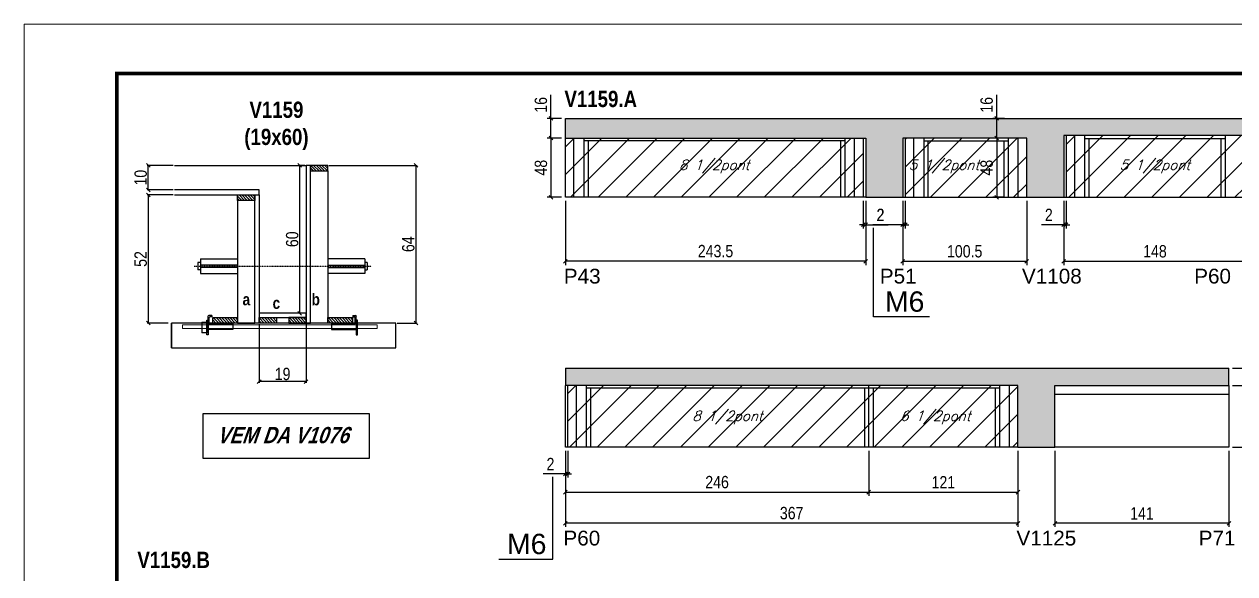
# Model space of a CAD drawing. Extents: x 3309 to 9563, y -2522 to 14608.
# Drawn here: x 6506 to 7488, y 4973 to 5419 of the extents above; entities that cross this region are included whole.
import ezdxf

# ---------------------------------------------------------------- set-up
doc = ezdxf.new("R2010")
doc.units = 0
doc.linetypes.add('DASHED', pattern=[0.75, 0.5, -0.25])
doc.linetypes.add('HIDDEN', pattern=[0.375, 0.25, -0.125])
for name, color, linetype in [('5', 5, 'Continuous'), ('barrote', 251, 'Continuous'), ('COTA', 241, 'Continuous'), ('detalhes', 4, 'Continuous'), ('NOMENCLATURA', 7, 'Continuous'), ('Painéis', 200, 'Continuous'), ('presilha', 1, 'Continuous'), ('SARR_2.2x10', 60, 'Continuous'), ('SARR_2.2x7', 40, 'Continuous'), ('SARR_3.5x7', 81, 'Continuous'), ('TENSOR', 3, 'Continuous'), ('texto', 7, 'Continuous')]:
    doc.layers.add(name, color=color, linetype=linetype)
for name, color, linetype, lineweight in [('CONCRETO', 251, 'Continuous', 25), ('Folhas', 255, 'Continuous', 9), ('Hachura', 251, 'Continuous', 9), ('SARRAFO DE PRESSAO', 251, 'DASHED', 9), ('SCO-___-LAJ', 2, 'Continuous', 0)]:
    doc.layers.add(name, color=color, linetype=linetype, lineweight=lineweight)
doc.styles.add('COTA TECNICA', font='techl___.ttf', dxfattribs={"height": 10})
doc.styles.add('COTA TECNICA 2X', font='techl___.ttf', dxfattribs={"height": 10})
doc.styles.add('Romans', font='romans.shx')
doc.styles.get("Standard").update_dxf_attribs({"font": 'arial.ttf'})
doc.styles.add('TECNICA', font='techb___.ttf', dxfattribs={"height": 10})
doc.dimstyles.new('PAINEL', dxfattribs={"dimtxt": 10, "dimasz": 3, "dimexe": 3, "dimexo": 3, "dimgap": 3, "dimtad": 1, "dimdec": 1, "dimzin": 12, "dimdsep": 46, "dimtxsty": 'COTA TECNICA', "dimblk1": 'OBLIQUE', "dimblk2": 'OBLIQUE', "dimsah": 1, "dimcen": 0.9, "dimclrd": 4, "dimclre": 4, "dimclrt": 240, "dimadec": 1, "dimazin": 3, "dimtfac": 1, "dimtdec": 1, "dimtmove": 0, "dimatfit": 3, "dimfxl": 1, "dimtolj": 1, "dimtzin": 12, "dimarcsym": 0})
doc.dimstyles.new('SECAO', dxfattribs={"dimscale": 0.333333, "dimtxt": 5, "dimasz": 9, "dimexe": 3, "dimexo": 3, "dimgap": 3, "dimtad": 1, "dimdec": 1, "dimlfac": 0.5, "dimzin": 12, "dimdsep": 46, "dimtxsty": 'COTA TECNICA 2X', "dimblk1": 'OBLIQUE', "dimblk2": 'OBLIQUE', "dimsah": 1, "dimcen": 0.9, "dimclrd": 4, "dimclre": 4, "dimclrt": 240, "dimadec": 1, "dimazin": 3, "dimtfac": 1, "dimtdec": 1, "dimtmove": 0, "dimatfit": 3, "dimfxl": 1, "dimtolj": 1, "dimtzin": 12, "dimarcsym": 0})
pattern_1 = [(135, (39932.3956, -118335.456), (-1.122532015, -1.122532015), [])]
pattern_2 = [(50, (-1585, 0), (5.46554, -0.4781726), [0.5715, -6.2865]), (355, (-1585, 0), (-1.0573026, 5.7317054), [0.4572, -5.0292175]), (100.451445, (-1584.5445, -0.04), (4.4082374, 5.2535326), [0.4857003, -5.3427073]), (46.1842, (-1585, 1.524), (8.1323712, -1.26127), [0.85725, -9.42975]), (96.63556, (-1584.322, 1.419), (7.122124, 7.422784), [0.728551, -8.014068]), (351.18415, (-1585, 1.524), (7.122124, 7.422784), [0.685799, -7.543792]), (21, (-1584.238, 1.143), (4.5484317, -3.067956), [0.5715, -6.2865]), (326, (-1584.238, 1.143), (1.854061, 5.525639), [0.4572, -5.0292]), (71.451445, (-1583.859, 0.8873), (6.4024926, 2.457683), [0.4857003, -5.342698]), (37.5, (-1585, 0), (0.0926581, 2.53665117), [0, -4.96824, 0, -5.1054, 0, -5.04825]), (7.5, (-1585, 0), (2.0045899, 3.00541724), [0, -2.91084, 0, -4.85394, 0, -1.92405]), (327.5, (-1586.6993, 0), (4.06771786, -0.17186232), [0, -1.905, 0, -5.9436, 0, -7.8867]), (317.5, (-1587.4613, 0), (4.4438754, 0.7627947), [0, -2.4765, 0, -3.94716, 0, -5.6007])]
pattern_3 = [(45, (-1585, 0), (-11.22532, 11.22532), [])]

# ---------------------------------------------------------------- blocks, each defined once
blk = doc.blocks.new('9999999999')
at = {"layer": 'Folhas'}
blk.add_lwpolyline([(98138.98, 34190.21), (99623.98, 34190.21), (99623.98, 35240.21), (98138.98, 35240.21)], close=True, dxfattribs=at)
at = {"layer": 'Folhas', "color": 30, "const_width": 3}
blk.add_lwpolyline([(98213.98, 34230.21), (99583.98, 34230.21), (99583.98, 35200.21), (98213.98, 35200.21)], close=True, dxfattribs=at)
blk = doc.blocks.new('_Oblique')
at = {"color": 0, "linetype": 'ByBlock', "lineweight": -2}
blk.add_line((-0.5, -0.5), (0.5, 0.5), dxfattribs=at)
blk = doc.blocks.new('*D1349')
at = {"layer": 'COTA', "color": 4, "lineweight": -2, "transparency": 16777216}
for p, q in [((6696.86, 5175.71), (6696.86, 5128.24)), ((6734.86, 5175.71), (6734.86, 5128.24)), ((6734.86, 5129.24), (6696.86, 5129.24))]:
    blk.add_line(p, q, dxfattribs=at)
at = {"layer": 'Defpoints', "color": 0, "transparency": 16777216}
for p in [(6696.86, 5176.71), (6734.86, 5176.71), (6696.86, 5129.24)]:
    blk.add_point(p, dxfattribs=at)
at = {"layer": 'COTA', "color": 4, "lineweight": -2, "transparency": 16777216, "xscale": 3, "yscale": 3, "zscale": 3, "rotation": 180}
blk.add_blockref('_Oblique', (6696.86, 5129.24), dxfattribs=at)
at = {"layer": 'COTA', "color": 4, "lineweight": -2, "transparency": 16777216, "xscale": 3, "yscale": 3, "zscale": 3}
blk.add_blockref('_Oblique', (6734.86, 5129.24), dxfattribs=at)
at = {"layer": 'COTA', "color": 240, "transparency": 16777216, "insert": (6715.86, 5135.33), "char_height": 10, "attachment_point": 5, "style": 'COTA TECNICA 2X'}
blk.add_mtext('\\A1;19', dxfattribs=at)
blk = doc.blocks.new('PRESILHA METÁLICA 1')
at = {"layer": 'presilha'}
for p, q in [((6, 15.5), (7.5, 15.5)), ((6, -2.5), (6, 15.5)), ((7.5, 10.6), (7.5, 19.9)), ((7.5, 15.5), (7.5, -2.5)), ((12, 21), (8.6, 21)), ((9, 11.6), (9, 18.9)), ((12, 19.5), (9.6, 19.5)), ((12, 21), (12, 19.5)), ((0, 13), (6, 13)), ((0, 13), (0, 0)), ((6, 0), (0, 0)), ((6, 13), (6, 0)), ((37.5, 4.1), (7.5, 4.1)), ((37.5, 11), (9.6, 11)), ((37.5, 11), (37.5, 4.1)), ((7.5, -2.5), (6, -2.5))]:
    blk.add_line(p, q, dxfattribs=at)
for centre, radius, start, end in [((8.6, 19.9), 1.14, 90, 180), ((9.6, 18.9), 0.57, 90, 180), ((9.6, 11.6), 0.57, 180, 270)]:
    blk.add_arc(centre, radius, start, end, dxfattribs=at)
blk = doc.blocks.new('PRESILHA METÁLICA 2')
at = {"layer": 'presilha'}
for p, q in [((-5.2, 23.5), (-5.2, 22)), ((-5.2, 23.5), (-1.9, 23.5)), ((-5.2, 22), (-2.8, 22)), ((-2.2, 14.1), (-2.2, 21.4)), ((0.8, 18), (-0.8, 18)), ((-0.8, 18), (-0.8, 0)), ((-0.8, 14.6), (-0.8, 22.4)), ((0.8, 0), (0.8, 18)), ((-30.8, 13.5), (-30.8, 6.6)), ((-30.8, 13.5), (-2.8, 13.5)), ((-30.8, 6.6), (-0.8, 6.6)), ((-0.8, 0), (0.8, 0))]:
    blk.add_line(p, q, dxfattribs=at)
for centre, radius, start, end in [((-2.8, 21.4), 0.57, 0, 90), ((-1.9, 22.4), 1.14, 0, 90), ((-2.8, 14.1), 0.57, 270, 0)]:
    blk.add_arc(centre, radius, start, end, dxfattribs=at)
blk = doc.blocks.new('*D1350')
at = {"layer": 'COTA', "color": 4, "lineweight": -2, "transparency": 16777216}
for p, q in [((6753.46, 5304.71), (6824.9, 5304.71)), ((6823.9, 5304.71), (6823.9, 5176.71)), ((6808.67, 5176.71), (6824.9, 5176.71))]:
    blk.add_line(p, q, dxfattribs=at)
at = {"layer": 'Defpoints', "color": 0, "transparency": 16777216}
for p in [(6752.46, 5304.71), (6807.67, 5176.71), (6823.9, 5176.71)]:
    blk.add_point(p, dxfattribs=at)
at = {"layer": 'COTA', "color": 4, "lineweight": -2, "transparency": 16777216, "xscale": 3, "yscale": 3, "zscale": 3}
for p, rotation in [((6823.9, 5304.71), 90), ((6823.9, 5176.71), 270)]:
    blk.add_blockref('_Oblique', p, dxfattribs=dict(at, rotation=rotation))
at = {"layer": 'COTA', "color": 240, "transparency": 16777216, "insert": (6817.8, 5240.71), "char_height": 10, "attachment_point": 5, "rotation": 90, "style": 'COTA TECNICA 2X'}
blk.add_mtext('\\A1;64', dxfattribs=at)
blk = doc.blocks.new('*D1351')
at = {"layer": 'COTA', "color": 4, "lineweight": -2, "transparency": 16777216}
for p, q in [((6627.16, 5280.71), (6605.94, 5280.71)), ((6606.94, 5280.71), (6606.94, 5176.71)), ((6623.04, 5176.71), (6605.94, 5176.71))]:
    blk.add_line(p, q, dxfattribs=at)
at = {"layer": 'Defpoints', "color": 0, "transparency": 16777216}
for p in [(6628.16, 5280.71, 0), (6606.94, 5176.71), (6624.04, 5176.71)]:
    blk.add_point(p, dxfattribs=at)
at = {"layer": 'COTA', "color": 4, "lineweight": -2, "transparency": 16777216, "xscale": 3, "yscale": 3, "zscale": 3}
for p, rotation in [((6606.94, 5280.71), 90), ((6606.94, 5176.71), 270)]:
    blk.add_blockref('_Oblique', p, dxfattribs=dict(at, rotation=rotation))
at = {"layer": 'COTA', "color": 240, "transparency": 16777216, "insert": (6600.83, 5228.71), "char_height": 10, "attachment_point": 5, "rotation": 90, "style": 'COTA TECNICA 2X'}
blk.add_mtext('\\A1;52', dxfattribs=at)
blk = doc.blocks.new('*D1352')
at = {"layer": 'COTA', "color": 4, "lineweight": -2, "transparency": 16777216}
for p, q in [((6733.86, 5304.71), (6728.78, 5304.71)), ((6729.78, 5184.71), (6729.78, 5304.71)), ((6733.86, 5184.71), (6728.78, 5184.71))]:
    blk.add_line(p, q, dxfattribs=at)
at = {"layer": 'Defpoints', "color": 0, "transparency": 16777216}
for p in [(6729.78, 5304.71), (6734.86, 5304.71), (6734.86, 5184.71)]:
    blk.add_point(p, dxfattribs=at)
at = {"layer": 'COTA', "color": 4, "lineweight": -2, "transparency": 16777216, "xscale": 3, "yscale": 3, "zscale": 3}
for p, rotation in [((6729.78, 5304.71), 90), ((6729.78, 5184.71), 270)]:
    blk.add_blockref('_Oblique', p, dxfattribs=dict(at, rotation=rotation))
at = {"layer": 'COTA', "color": 240, "transparency": 16777216, "insert": (6723.68, 5244.71), "char_height": 10, "attachment_point": 5, "rotation": 90, "style": 'COTA TECNICA 2X'}
blk.add_mtext('\\A1;60', dxfattribs=at)
blk = doc.blocks.new('*D1353')
at = {"layer": 'COTA', "color": 4, "lineweight": -2, "transparency": 16777216}
for p, q in [((6627.16, 5304.71), (6605.94, 5304.71)), ((6606.94, 5284.71), (6606.94, 5304.71)), ((6627.16, 5284.71), (6605.94, 5284.71))]:
    blk.add_line(p, q, dxfattribs=at)
at = {"layer": 'Defpoints', "color": 0, "transparency": 16777216}
for p in [(6606.94, 5304.71), (6628.16, 5304.71), (6628.16, 5284.71)]:
    blk.add_point(p, dxfattribs=at)
at = {"layer": 'COTA', "color": 4, "lineweight": -2, "transparency": 16777216, "xscale": 3, "yscale": 3, "zscale": 3}
for p, rotation in [((6606.94, 5304.71), 90), ((6606.94, 5284.71), 270)]:
    blk.add_blockref('_Oblique', p, dxfattribs=dict(at, rotation=rotation))
at = {"layer": 'COTA', "color": 240, "transparency": 16777216, "insert": (6600.84, 5294.71), "char_height": 10, "attachment_point": 5, "rotation": 90, "style": 'COTA TECNICA 2X'}
blk.add_mtext('\\A1;10', dxfattribs=at)
blk = doc.blocks.new('*D1366')
at = {"layer": 'COTA', "color": 4, "lineweight": -2, "transparency": 16777216}
for p, q in [((6945.1, 5275.8), (6945.1, 5223.82)), ((7188.6, 5275.8), (7188.6, 5223.82)), ((7188.6, 5226.82), (6945.1, 5226.82))]:
    blk.add_line(p, q, dxfattribs=at)
at = {"layer": 'Defpoints', "color": 0, "transparency": 16777216}
for p in [(6945.1, 5278.8), (7188.6, 5278.8), (6945.1, 5226.82)]:
    blk.add_point(p, dxfattribs=at)
at = {"layer": 'COTA', "color": 4, "lineweight": -2, "transparency": 16777216, "xscale": 3, "yscale": 3, "zscale": 3, "rotation": 180}
blk.add_blockref('_Oblique', (6945.1, 5226.82), dxfattribs=at)
at = {"layer": 'COTA', "color": 4, "lineweight": -2, "transparency": 16777216, "xscale": 3, "yscale": 3, "zscale": 3}
blk.add_blockref('_Oblique', (7188.6, 5226.82), dxfattribs=at)
at = {"layer": 'COTA', "color": 240, "transparency": 16777216, "insert": (7066.85, 5235.04), "char_height": 10, "attachment_point": 5, "style": 'COTA TECNICA'}
blk.add_mtext('\\A1;243.5', dxfattribs=at)
blk = doc.blocks.new('*D1367')
at = {"layer": 'COTA', "color": 4, "lineweight": -2, "transparency": 16777216}
for p, q in [((7186.6, 5275.8), (7186.6, 5253.49)), ((7188.6, 5275.8), (7188.6, 5253.49)), ((7186.6, 5256.49), (7183.6, 5256.49)), ((7186.6, 5256.49), (7188.6, 5256.49)), ((7188.6, 5256.49), (7206.71, 5256.49))]:
    blk.add_line(p, q, dxfattribs=at)
at = {"layer": 'Defpoints', "color": 0, "transparency": 16777216}
for p in [(7186.6, 5278.8), (7188.6, 5278.8), (7188.6, 5256.49)]:
    blk.add_point(p, dxfattribs=at)
at = {"layer": 'COTA', "color": 4, "lineweight": -2, "transparency": 16777216, "xscale": 3, "yscale": 3, "zscale": 3}
blk.add_blockref('_Oblique', (7186.6, 5256.49), dxfattribs=at)
at = {"layer": 'COTA', "color": 4, "lineweight": -2, "transparency": 16777216, "xscale": 3, "yscale": 3, "zscale": 3, "rotation": 180}
blk.add_blockref('_Oblique', (7188.6, 5256.49), dxfattribs=at)
at = {"layer": 'COTA', "color": 240, "transparency": 16777216, "insert": (7200.65, 5264.49), "char_height": 10, "attachment_point": 5, "style": 'COTA TECNICA'}
blk.add_mtext('\\A1;2', dxfattribs=at)
blk = doc.blocks.new('*D1368')
at = {"layer": 'COTA', "color": 4, "lineweight": -2, "transparency": 16777216}
for p, q in [((7218.6, 5275.8), (7218.6, 5223.82)), ((7319.1, 5275.8), (7319.1, 5223.82)), ((7218.6, 5226.82), (7319.1, 5226.82))]:
    blk.add_line(p, q, dxfattribs=at)
at = {"layer": 'Defpoints', "color": 0, "transparency": 16777216}
for p in [(7218.6, 5278.8), (7319.1, 5278.8), (7319.1, 5226.82)]:
    blk.add_point(p, dxfattribs=at)
at = {"layer": 'COTA', "color": 4, "lineweight": -2, "transparency": 16777216, "xscale": 3, "yscale": 3, "zscale": 3, "rotation": 180}
blk.add_blockref('_Oblique', (7218.6, 5226.82), dxfattribs=at)
at = {"layer": 'COTA', "color": 4, "lineweight": -2, "transparency": 16777216, "xscale": 3, "yscale": 3, "zscale": 3}
blk.add_blockref('_Oblique', (7319.1, 5226.82), dxfattribs=at)
at = {"layer": 'COTA', "color": 240, "transparency": 16777216, "insert": (7268.85, 5234.93), "char_height": 10, "attachment_point": 5, "style": 'COTA TECNICA'}
blk.add_mtext('\\A1;100.5', dxfattribs=at)
blk = doc.blocks.new('*D1369')
at = {"layer": 'COTA', "color": 4, "lineweight": -2, "transparency": 16777216}
for p, q in [((7218.6, 5275.8), (7218.6, 5253.49)), ((7220.6, 5275.8), (7220.6, 5253.49)), ((7218.6, 5256.49), (7194.43, 5256.49)), ((7220.6, 5256.49), (7218.6, 5256.49)), ((7220.6, 5256.49), (7223.6, 5256.49))]:
    blk.add_line(p, q, dxfattribs=at)
at = {"layer": 'Defpoints', "color": 0, "transparency": 16777216}
for p in [(7218.6, 5278.8), (7220.6, 5278.8), (7218.6, 5256.49)]:
    blk.add_point(p, dxfattribs=at)
at = {"layer": 'COTA', "color": 4, "lineweight": -2, "transparency": 16777216, "xscale": 3, "yscale": 3, "zscale": 3}
blk.add_blockref('_Oblique', (7218.6, 5256.49), dxfattribs=at)
at = {"layer": 'COTA', "color": 4, "lineweight": -2, "transparency": 16777216, "xscale": 3, "yscale": 3, "zscale": 3, "rotation": 180}
blk.add_blockref('_Oblique', (7220.6, 5256.49), dxfattribs=at)
at = {"layer": 'COTA', "color": 240, "transparency": 16777216, "insert": (7200.49, 5264.49), "char_height": 10, "attachment_point": 5, "style": 'COTA TECNICA'}
blk.add_mtext('\\A1;2', dxfattribs=at)
blk = doc.blocks.new('*D1370')
at = {"layer": 'COTA', "color": 4, "lineweight": -2, "transparency": 16777216}
for p, q in [((7349.1, 5275.8), (7349.1, 5223.82)), ((7497.1, 5275.8), (7497.1, 5223.82)), ((7349.1, 5226.82), (7497.1, 5226.82))]:
    blk.add_line(p, q, dxfattribs=at)
at = {"layer": 'Defpoints', "color": 0, "transparency": 16777216}
for p in [(7349.1, 5278.8), (7497.1, 5278.8), (7497.1, 5226.82)]:
    blk.add_point(p, dxfattribs=at)
at = {"layer": 'COTA', "color": 4, "lineweight": -2, "transparency": 16777216, "xscale": 3, "yscale": 3, "zscale": 3, "rotation": 180}
blk.add_blockref('_Oblique', (7349.1, 5226.82), dxfattribs=at)
at = {"layer": 'COTA', "color": 4, "lineweight": -2, "transparency": 16777216, "xscale": 3, "yscale": 3, "zscale": 3}
blk.add_blockref('_Oblique', (7497.1, 5226.82), dxfattribs=at)
at = {"layer": 'COTA', "color": 240, "transparency": 16777216, "insert": (7423.1, 5234.91), "char_height": 10, "attachment_point": 5, "style": 'COTA TECNICA'}
blk.add_mtext('\\A1;148', dxfattribs=at)
blk = doc.blocks.new('*D1355')
at = {"layer": 'COTA', "color": 4, "lineweight": -2, "transparency": 16777216}
for p, q in [((7301.1, 5326.8), (7291.78, 5326.8)), ((7294.78, 5326.8), (7294.78, 5278.8)), ((7301.1, 5278.8), (7291.78, 5278.8))]:
    blk.add_line(p, q, dxfattribs=at)
at = {"layer": 'Defpoints', "color": 0, "transparency": 16777216}
for p in [(7304.1, 5326.8), (7294.78, 5278.8), (7304.1, 5278.8)]:
    blk.add_point(p, dxfattribs=at)
at = {"layer": 'COTA', "color": 4, "lineweight": -2, "transparency": 16777216, "xscale": 3, "yscale": 3, "zscale": 3}
for p, rotation in [((7294.78, 5326.8), 90), ((7294.78, 5278.8), 270)]:
    blk.add_blockref('_Oblique', p, dxfattribs=dict(at, rotation=rotation))
at = {"layer": 'COTA', "color": 240, "transparency": 16777216, "insert": (7286.68, 5302.8), "char_height": 10, "attachment_point": 5, "rotation": 90, "style": 'COTA TECNICA'}
blk.add_mtext('\\A1;48', dxfattribs=at)
blk = doc.blocks.new('*D1356')
at = {"layer": 'COTA', "color": 4, "lineweight": -2, "transparency": 16777216}
for p, q in [((7294.78, 5342.8), (7294.78, 5361.82)), ((7301.1, 5342.8), (7291.78, 5342.8)), ((7294.78, 5326.8), (7294.78, 5342.8)), ((7301.1, 5326.8), (7291.78, 5326.8))]:
    blk.add_line(p, q, dxfattribs=at)
at = {"layer": 'Defpoints', "color": 0, "transparency": 16777216}
for p in [(7294.78, 5342.8), (7304.1, 5342.8), (7304.1, 5326.8)]:
    blk.add_point(p, dxfattribs=at)
at = {"layer": 'COTA', "color": 4, "lineweight": -2, "transparency": 16777216, "xscale": 3, "yscale": 3, "zscale": 3}
for p, rotation in [((7294.78, 5342.8), 90), ((7294.78, 5326.8), 270)]:
    blk.add_blockref('_Oblique', p, dxfattribs=dict(at, rotation=rotation))
at = {"layer": 'COTA', "color": 240, "transparency": 16777216, "insert": (7286.68, 5353.81), "char_height": 10, "attachment_point": 5, "rotation": 90, "style": 'COTA TECNICA'}
blk.add_mtext('\\A1;16', dxfattribs=at)
blk = doc.blocks.new('*D1376')
at = {"layer": 'COTA', "color": 4, "lineweight": -2, "transparency": 16777216}
for p, q in [((6933.4, 5342.8), (6933.4, 5361.82)), ((6942.1, 5342.8), (6930.4, 5342.8)), ((6933.4, 5326.8), (6933.4, 5342.8)), ((6942.1, 5326.8), (6930.4, 5326.8))]:
    blk.add_line(p, q, dxfattribs=at)
at = {"layer": 'Defpoints', "color": 0, "transparency": 16777216}
for p in [(6933.4, 5342.8), (6945.1, 5342.8), (6945.1, 5326.8)]:
    blk.add_point(p, dxfattribs=at)
at = {"layer": 'COTA', "color": 4, "lineweight": -2, "transparency": 16777216, "xscale": 3, "yscale": 3, "zscale": 3}
for p, rotation in [((6933.4, 5342.8), 90), ((6933.4, 5326.8), 270)]:
    blk.add_blockref('_Oblique', p, dxfattribs=dict(at, rotation=rotation))
at = {"layer": 'COTA', "color": 240, "transparency": 16777216, "insert": (6925.29, 5353.81), "char_height": 10, "attachment_point": 5, "rotation": 90, "style": 'COTA TECNICA'}
blk.add_mtext('\\A1;16', dxfattribs=at)
blk = doc.blocks.new('*D1377')
at = {"layer": 'COTA', "color": 4, "linetype": 'ByBlock', "lineweight": -2, "transparency": 16777216}
for p, q in [((6945.1, 5073.11), (6945.1, 5011.23)), ((7312.06, 5073.11), (7312.06, 5011.23)), ((7312.06, 5014.23), (6945.1, 5014.23))]:
    blk.add_line(p, q, dxfattribs=at)
at = {"layer": 'Defpoints', "color": 0, "linetype": 'ByBlock', "transparency": 16777216}
for p in [(6945.1, 5076.11), (7312.06, 5076.11), (6945.1, 5014.23)]:
    blk.add_point(p, dxfattribs=at)
at = {"layer": 'COTA', "color": 4, "linetype": 'ByBlock', "lineweight": -2, "transparency": 16777216, "xscale": 3, "yscale": 3, "zscale": 3, "rotation": 180}
blk.add_blockref('_Oblique', (6945.1, 5014.23), dxfattribs=at)
at = {"layer": 'COTA', "color": 4, "linetype": 'ByBlock', "lineweight": -2, "transparency": 16777216, "xscale": 3, "yscale": 3, "zscale": 3}
blk.add_blockref('_Oblique', (7312.06, 5014.23), dxfattribs=at)
at = {"layer": 'COTA', "color": 240, "linetype": 'ByBlock', "transparency": 16777216, "insert": (7128.58, 5022.45), "char_height": 10, "attachment_point": 5, "style": 'COTA TECNICA'}
blk.add_mtext('\\A1;367', dxfattribs=at)
blk = doc.blocks.new('*D1378')
at = {"layer": 'COTA', "color": 4, "lineweight": -2, "transparency": 16777216}
for p, q in [((6945.1, 5073.11), (6945.1, 5036.48)), ((7191.1, 5073.11), (7191.1, 5036.48)), ((6945.1, 5039.48), (7191.1, 5039.48))]:
    blk.add_line(p, q, dxfattribs=at)
at = {"layer": 'Defpoints', "color": 0, "transparency": 16777216}
for p in [(6945.1, 5076.11), (7191.1, 5076.11), (7191.1, 5039.48)]:
    blk.add_point(p, dxfattribs=at)
at = {"layer": 'COTA', "color": 4, "lineweight": -2, "transparency": 16777216, "xscale": 3, "yscale": 3, "zscale": 3, "rotation": 180}
blk.add_blockref('_Oblique', (6945.1, 5039.48), dxfattribs=at)
at = {"layer": 'COTA', "color": 4, "lineweight": -2, "transparency": 16777216, "xscale": 3, "yscale": 3, "zscale": 3}
blk.add_blockref('_Oblique', (7191.1, 5039.48), dxfattribs=at)
at = {"layer": 'COTA', "color": 240, "transparency": 16777216, "insert": (7068.1, 5047.58), "char_height": 10, "attachment_point": 5, "style": 'COTA TECNICA'}
blk.add_mtext('\\A1;246', dxfattribs=at)
blk = doc.blocks.new('*D1379')
at = {"layer": 'COTA', "color": 4, "lineweight": -2, "transparency": 16777216}
for p, q in [((7191.1, 5073.11), (7191.1, 5036.48)), ((7312.06, 5073.11), (7312.06, 5036.48)), ((7191.1, 5039.48), (7312.06, 5039.48))]:
    blk.add_line(p, q, dxfattribs=at)
at = {"layer": 'Defpoints', "color": 0, "transparency": 16777216}
for p in [(7191.1, 5076.11), (7312.06, 5076.11), (7312.06, 5039.48)]:
    blk.add_point(p, dxfattribs=at)
at = {"layer": 'COTA', "color": 4, "lineweight": -2, "transparency": 16777216, "xscale": 3, "yscale": 3, "zscale": 3, "rotation": 180}
blk.add_blockref('_Oblique', (7191.1, 5039.48), dxfattribs=at)
at = {"layer": 'COTA', "color": 4, "lineweight": -2, "transparency": 16777216, "xscale": 3, "yscale": 3, "zscale": 3}
blk.add_blockref('_Oblique', (7312.06, 5039.48), dxfattribs=at)
at = {"layer": 'COTA', "color": 240, "transparency": 16777216, "insert": (7251.58, 5047.54), "char_height": 10, "attachment_point": 5, "style": 'COTA TECNICA'}
blk.add_mtext('\\A1;121', dxfattribs=at)
blk = doc.blocks.new('*D1380')
at = {"layer": 'COTA', "color": 4, "lineweight": -2, "transparency": 16777216}
for p, q in [((6945.1, 5073.11), (6945.1, 5051.31)), ((6947.1, 5073.11), (6947.1, 5051.31)), ((6945.1, 5054.31), (6926.99, 5054.31)), ((6947.1, 5054.31), (6945.1, 5054.31)), ((6947.1, 5054.31), (6950.1, 5054.31))]:
    blk.add_line(p, q, dxfattribs=at)
at = {"layer": 'Defpoints', "color": 0, "transparency": 16777216}
for p in [(6945.1, 5076.11), (6947.1, 5076.11), (6945.1, 5054.31)]:
    blk.add_point(p, dxfattribs=at)
at = {"layer": 'COTA', "color": 4, "lineweight": -2, "transparency": 16777216, "xscale": 3, "yscale": 3, "zscale": 3}
blk.add_blockref('_Oblique', (6945.1, 5054.31), dxfattribs=at)
at = {"layer": 'COTA', "color": 4, "lineweight": -2, "transparency": 16777216, "xscale": 3, "yscale": 3, "zscale": 3, "rotation": 180}
blk.add_blockref('_Oblique', (6947.1, 5054.31), dxfattribs=at)
at = {"layer": 'COTA', "color": 240, "transparency": 16777216, "insert": (6933.04, 5062.31), "char_height": 10, "attachment_point": 5, "style": 'COTA TECNICA'}
blk.add_mtext('\\A1;2', dxfattribs=at)
blk = doc.blocks.new('*D1396')
at = {"layer": 'COTA', "color": 4, "lineweight": -2, "transparency": 16777216}
for p, q in [((7349.1, 5275.8), (7349.1, 5253.49)), ((7351.1, 5275.8), (7351.1, 5253.49)), ((7349.1, 5256.49), (7330.99, 5256.49)), ((7351.1, 5256.49), (7349.1, 5256.49)), ((7351.1, 5256.49), (7354.1, 5256.49))]:
    blk.add_line(p, q, dxfattribs=at)
at = {"layer": 'Defpoints', "color": 0, "transparency": 16777216}
for p in [(7349.1, 5278.8), (7351.1, 5278.8), (7349.1, 5256.49)]:
    blk.add_point(p, dxfattribs=at)
at = {"layer": 'COTA', "color": 4, "lineweight": -2, "transparency": 16777216, "xscale": 3, "yscale": 3, "zscale": 3}
blk.add_blockref('_Oblique', (7349.1, 5256.49), dxfattribs=at)
at = {"layer": 'COTA', "color": 4, "lineweight": -2, "transparency": 16777216, "xscale": 3, "yscale": 3, "zscale": 3, "rotation": 180}
blk.add_blockref('_Oblique', (7351.1, 5256.49), dxfattribs=at)
at = {"layer": 'COTA', "color": 240, "transparency": 16777216, "insert": (7337.04, 5264.49), "char_height": 10, "attachment_point": 5, "style": 'COTA TECNICA'}
blk.add_mtext('\\A1;2', dxfattribs=at)
blk = doc.blocks.new('*D3315')
at = {"layer": 'COTA', "color": 4, "lineweight": -2, "transparency": 16777216}
for p, q in [((6942.1, 5326.8), (6930.4, 5326.8)), ((6933.4, 5326.8), (6933.4, 5278.8)), ((6942.1, 5278.8), (6930.4, 5278.8))]:
    blk.add_line(p, q, dxfattribs=at)
at = {"layer": 'Defpoints', "color": 0, "transparency": 16777216}
for p in [(6945.1, 5326.8), (6933.4, 5278.8), (6945.1, 5278.8)]:
    blk.add_point(p, dxfattribs=at)
at = {"layer": 'COTA', "color": 4, "lineweight": -2, "transparency": 16777216, "xscale": 3, "yscale": 3, "zscale": 3}
for p, rotation in [((6933.4, 5326.8), 90), ((6933.4, 5278.8), 270)]:
    blk.add_blockref('_Oblique', p, dxfattribs=dict(at, rotation=rotation))
at = {"layer": 'COTA', "color": 240, "transparency": 16777216, "insert": (6925.3, 5302.8), "char_height": 10, "attachment_point": 5, "rotation": 90, "style": 'COTA TECNICA'}
blk.add_mtext('\\A1;48', dxfattribs=at)
blk = doc.blocks.new('*D3316')
at = {"layer": 'COTA', "color": 4, "lineweight": -2, "transparency": 16777216}
for p, q in [((7342.06, 5073.11), (7342.06, 5011.23)), ((7483.06, 5073.11), (7483.06, 5011.23)), ((7483.06, 5014.23), (7342.06, 5014.23))]:
    blk.add_line(p, q, dxfattribs=at)
at = {"layer": 'Defpoints', "color": 0, "transparency": 16777216}
for p in [(7342.06, 5076.11), (7483.06, 5076.11), (7342.06, 5014.23)]:
    blk.add_point(p, dxfattribs=at)
at = {"layer": 'COTA', "color": 4, "lineweight": -2, "transparency": 16777216, "xscale": 3, "yscale": 3, "zscale": 3, "rotation": 180}
blk.add_blockref('_Oblique', (7342.06, 5014.23), dxfattribs=at)
at = {"layer": 'COTA', "color": 4, "lineweight": -2, "transparency": 16777216, "xscale": 3, "yscale": 3, "zscale": 3}
blk.add_blockref('_Oblique', (7483.06, 5014.23), dxfattribs=at)
at = {"layer": 'COTA', "color": 240, "transparency": 16777216, "insert": (7412.56, 5022.3), "char_height": 10, "attachment_point": 5, "style": 'COTA TECNICA'}
blk.add_mtext('\\A1;141', dxfattribs=at)
blk = doc.blocks.new('*D3317')
at = {"layer": 'COTA', "color": 4, "lineweight": -2, "transparency": 16777216}
for p, q in [((7486.06, 5126.11), (7525.92, 5126.11)), ((7522.92, 5126.11), (7522.92, 5076.11)), ((7486.06, 5076.11), (7525.92, 5076.11))]:
    blk.add_line(p, q, dxfattribs=at)
at = {"layer": 'Defpoints', "color": 0, "transparency": 16777216}
for p in [(7483.06, 5126.11), (7483.06, 5076.11), (7522.92, 5076.11)]:
    blk.add_point(p, dxfattribs=at)
at = {"layer": 'COTA', "color": 4, "lineweight": -2, "transparency": 16777216, "xscale": 3, "yscale": 3, "zscale": 3}
for p, rotation in [((7522.92, 5126.11), 90), ((7522.92, 5076.11), 270)]:
    blk.add_blockref('_Oblique', p, dxfattribs=dict(at, rotation=rotation))
at = {"layer": 'COTA', "color": 240, "transparency": 16777216, "insert": (7514.81, 5101.11), "char_height": 10, "attachment_point": 5, "rotation": 90, "style": 'COTA TECNICA'}
blk.add_mtext('\\A1;50', dxfattribs=at)
blk = doc.blocks.new('*D3318')
at = {"layer": 'COTA', "color": 4, "lineweight": -2, "transparency": 16777216}
for p, q in [((7522.92, 5140.11), (7522.92, 5159.22)), ((7486.06, 5140.11), (7525.92, 5140.11)), ((7522.92, 5126.11), (7522.92, 5140.11)), ((7486.06, 5126.11), (7525.92, 5126.11))]:
    blk.add_line(p, q, dxfattribs=at)
at = {"layer": 'Defpoints', "color": 0, "transparency": 16777216}
for p in [(7483.06, 5140.11), (7522.92, 5140.11), (7483.06, 5126.11)]:
    blk.add_point(p, dxfattribs=at)
at = {"layer": 'COTA', "color": 4, "lineweight": -2, "transparency": 16777216, "xscale": 3, "yscale": 3, "zscale": 3}
for p, rotation in [((7522.92, 5140.11), 90), ((7522.92, 5126.11), 270)]:
    blk.add_blockref('_Oblique', p, dxfattribs=dict(at, rotation=rotation))
at = {"layer": 'COTA', "color": 240, "transparency": 16777216, "insert": (7514.85, 5151.17), "char_height": 10, "attachment_point": 5, "rotation": 90, "style": 'COTA TECNICA'}
blk.add_mtext('\\A1;14', dxfattribs=at)
blk = doc.blocks.new('*D3319')
at = {"layer": 'COTA', "color": 4, "lineweight": -2, "transparency": 16777216}
for p, q in [((7486.06, 5140.11), (7555.99, 5140.11)), ((7552.99, 5076.11), (7552.99, 5140.11)), ((7486.06, 5076.11), (7555.99, 5076.11))]:
    blk.add_line(p, q, dxfattribs=at)
at = {"layer": 'Defpoints', "color": 0, "transparency": 16777216}
for p in [(7483.06, 5140.11), (7552.99, 5140.11), (7483.06, 5076.11)]:
    blk.add_point(p, dxfattribs=at)
at = {"layer": 'COTA', "color": 4, "lineweight": -2, "transparency": 16777216, "xscale": 3, "yscale": 3, "zscale": 3}
for p, rotation in [((7552.99, 5140.11), 90), ((7552.99, 5076.11), 270)]:
    blk.add_blockref('_Oblique', p, dxfattribs=dict(at, rotation=rotation))
at = {"layer": 'COTA', "color": 240, "transparency": 16777216, "insert": (7544.88, 5108.11), "char_height": 10, "attachment_point": 5, "rotation": 90, "style": 'COTA TECNICA'}
blk.add_mtext('\\A1;64', dxfattribs=at)

msp = doc.modelspace()

# ---------------------------------------------------------------- hatches: boundary and pattern name
at = {"layer": 'COTA'}
h = msp.add_hatch(dxfattribs=at)
h.set_pattern_fill('AR-CONC', color=256, scale=0.03)
h.set_pattern_definition(pattern_2)
h.paths.add_polyline_path([(7319.1, 5278.8), (7349.1, 5278.8), (7349.1, 5328.8), (7497.1, 5328.8), (7497.1, 5342.8), (6945.1, 5342.8), (6945.1, 5326.8), (7188.6, 5326.8), (7188.6, 5278.8), (7218.6, 5278.8), (7218.6, 5326.8), (7319.1, 5326.8)])
h = msp.add_hatch(dxfattribs=at)
h.set_pattern_fill('AR-CONC', color=256, scale=0.03)
h.set_pattern_definition(pattern_2)
h.paths.add_polyline_path([(7342.06, 5126.11), (7483.06, 5126.11), (7483.06, 5140.11), (6945.1, 5140.11), (6945.1, 5126.11), (7312.06, 5126.11), (7312.06, 5076.11), (7342.06, 5076.11)])
at = {"layer": 'Hachura', "linetype": 'ByBlock'}
h = msp.add_hatch(dxfattribs=at)
h.set_pattern_fill('ANSI31', color=256, scale=5)
h.set_pattern_definition(pattern_3)
h.paths.add_polyline_path([(6945.1, 5326.8), (6945.1, 5278.8), (7186.6, 5278.8), (7186.6, 5326.8)])
h.paths.add_polyline_path([(7319.1, 5278.8), (7319.1, 5326.8), (7220.6, 5326.8), (7220.6, 5278.8)])
h.paths.add_polyline_path([(7495.1, 5278.8), (7495.1, 5328.8), (7351.1, 5328.8), (7351.1, 5278.8)])
h = msp.add_hatch(dxfattribs=at)
h.set_pattern_fill('ANSI31', color=256, scale=5)
h.set_pattern_definition(pattern_3)
h.paths.add_polyline_path([(7312.06, 5126.11), (7191.1, 5126.11), (7191.1, 5076.11), (7312.06, 5076.11)])
h.paths.add_polyline_path([(7191.1, 5126.11), (6947.1, 5126.11), (6947.1, 5076.11), (7191.1, 5076.11)])
at = {"layer": 'SARR_2.2x10'}
h = msp.add_hatch(dxfattribs=at)
h.set_pattern_fill('ANSI31', color=256, scale=0.5, angle=90)
h.set_pattern_definition([(135, (39852.7956, -118335.456), (-1.122532015, -1.122532015), [])])
h.paths.add_polyline_path([(6659.26, 5181.11), (6659.26, 5176.71), (6679.26, 5176.71), (6679.26, 5181.11)])
h = msp.add_hatch(dxfattribs=at)
h.set_pattern_fill('ANSI31', color=256, scale=0.5, angle=90)
h.set_pattern_definition([(135, (39945.9956, -118335.456), (-1.122532015, -1.122532015), [])])
h.paths.add_polyline_path([(6752.46, 5181.11), (6752.46, 5176.71), (6772.46, 5176.71), (6772.46, 5181.11)])
at = {"layer": 'SARR_2.2x7'}
h = msp.add_hatch(dxfattribs=at)
h.set_pattern_fill('ANSI31', color=256, scale=0.5, angle=90)
h.set_pattern_definition([(135, (39866.7956, -118211.856), (-1.122532015, -1.122532015), [])])
h.paths.add_polyline_path([(6738.46, 5304.71), (6738.46, 5300.31), (6752.46, 5300.31), (6752.46, 5304.71)])
h = msp.add_hatch(dxfattribs=at)
h.set_pattern_fill('ANSI31', color=256, scale=0.5, angle=90)
h.set_pattern_definition([(135, (39846.7956, -118235.856), (-1.122532015, -1.122532015), [])])
h.paths.add_polyline_path([(6693.26, 5280.71), (6693.26, 5276.31), (6679.26, 5276.31), (6679.26, 5280.71)])
h = msp.add_hatch(dxfattribs=at)
h.set_pattern_fill('ANSI31', color=256, scale=0.5, angle=90)
h.set_pattern_definition(pattern_1)
h.paths.add_polyline_path([(6710.86, 5176.71), (6710.86, 5181.11), (6696.86, 5181.11), (6696.86, 5176.71)])
h = msp.add_hatch(dxfattribs=at)
h.set_pattern_fill('ANSI31', color=256, scale=0.5, angle=90)
h.set_pattern_definition(pattern_1)
h.paths.add_polyline_path([(6720.86, 5181.11), (6720.86, 5176.71), (6734.86, 5176.71), (6734.86, 5181.11)])

# ---------------------------------------------------------------- linework, layer by layer
at = {"ltscale": 3}
for p, q in [((6647.26, 5225.81), (6647.26, 5219.81)), ((6649.26, 5225.81), (6647.26, 5225.81)), ((6649.26, 5228.81), (6649.26, 5216.81)), ((6649.26, 5228.81), (6679.26, 5228.81)), ((6679.26, 5223.81), (6649.26, 5223.81)), ((6679.26, 5221.81), (6649.26, 5221.81)), ((6782.46, 5228.81), (6752.46, 5228.81)), ((6752.46, 5223.81), (6782.46, 5223.81)), ((6752.46, 5221.81), (6782.46, 5221.81)), ((6782.46, 5228.81), (6782.46, 5216.81)), ((6784.46, 5225.81), (6782.46, 5225.81)), ((6784.46, 5225.81), (6784.46, 5219.81)), ((6649.26, 5219.81), (6647.26, 5219.81)), ((6649.26, 5216.81), (6679.26, 5216.81)), ((6782.46, 5216.81), (6752.46, 5216.81)), ((6782.46, 5219.81), (6784.46, 5219.81))]:
    msp.add_line(p, q, dxfattribs=at)
at = {"layer": 'barrote'}
msp.add_lwpolyline([(6625.8, 5156.71), (6807.72, 5156.71), (6807.72, 5176.71), (6625.8, 5176.71)], close=True, dxfattribs=at)
at = {"layer": 'CONCRETO', "linetype": 'Continuous'}
msp.add_line((6628.16, 5304.71), (6734.86, 5304.71), dxfattribs=at)
at = {"layer": 'COTA'}
for p, q in [((6945.1, 5326.8), (6945.1, 5342.8)), ((6945.1, 5342.8), (7497.1, 5342.8)), ((7188.6, 5278.8), (7218.6, 5278.8)), ((7319.1, 5278.8), (7349.1, 5278.8)), ((6945.1, 5140.11), (6945.1, 5126.11)), ((6945.1, 5140.11), (7483.06, 5140.11)), ((7483.06, 5126.11), (7483.06, 5140.11)), ((7312.06, 5076.11), (7342.06, 5076.11))]:
    msp.add_line(p, q, dxfattribs=at)
at = {"layer": 'detalhes', "color": 250}
msp.add_line((6625.8, 5156.71), (6625.8, 5176.71), dxfattribs=at)
at = {"layer": 'NOMENCLATURA', "linetype": 'Continuous'}
for p, q in [((7194.9, 5181.73), (7194.9, 5253.98)), ((7240.28, 5181.73), (7194.9, 5181.73)), ((6934.9, 4985.03), (6934.9, 5051.8)), ((6891.2, 4985.03), (6934.9, 4985.03))]:
    msp.add_line(p, q, dxfattribs=at)
at = {"layer": 'NOMENCLATURA', "elevation": 0}
msp.add_lwpolyline([(6651.42, 5103.35), (6785.96, 5103.35), (6785.96, 5066.89), (6651.42, 5066.89)], close=True, dxfattribs=at)
at = {"layer": 'Painéis', "linetype": 'ByBlock'}
for p, q in [((6945.1, 5278.8), (6945.1, 5326.8)), ((6945.1, 5326.8), (7188.6, 5326.8)), ((7186.6, 5326.8), (7186.6, 5278.8)), ((7188.6, 5326.8), (7188.6, 5278.8)), ((7319.1, 5326.8), (7218.6, 5326.8)), ((7218.6, 5326.8), (7218.6, 5278.8)), ((7220.6, 5326.8), (7220.6, 5278.8)), ((7319.1, 5278.8), (7319.1, 5326.8)), ((7497.1, 5328.8), (7349.1, 5328.8)), ((7349.1, 5328.8), (7349.1, 5278.8)), ((7351.1, 5328.8), (7351.1, 5278.8)), ((7188.6, 5278.8), (6945.1, 5278.8)), ((7218.6, 5278.8), (7319.1, 5278.8)), ((7349.1, 5278.8), (7497.1, 5278.8)), ((7312.06, 5126.11), (6945.1, 5126.11)), ((6945.1, 5076.11), (6945.1, 5126.11)), ((6947.1, 5076.11), (6947.1, 5126.11)), ((7191.1, 5076.11), (7191.1, 5126.11)), ((7312.06, 5076.11), (7312.06, 5126.11)), ((7342.06, 5076.11), (7342.06, 5126.11)), ((7342.06, 5126.11), (7483.06, 5126.11)), ((7483.06, 5126.11), (7483.06, 5076.11)), ((7312.06, 5076.11), (6945.1, 5076.11)), ((7483.06, 5076.11), (7342.06, 5076.11))]:
    msp.add_line(p, q, dxfattribs=at)
at = {"layer": 'Painéis', "linetype": 'Continuous'}
for points in [[(6738.46, 5176.71), (6738.46, 5304.71), (6734.86, 5304.71), (6734.86, 5176.71)], [(6693.26, 5176.71), (6693.26, 5280.71), (6696.86, 5280.71), (6696.86, 5176.71)], [(6734.86, 5184.71), (6696.86, 5184.71), (6696.86, 5181.11), (6734.86, 5181.11)]]:
    msp.add_lwpolyline(points, close=True, dxfattribs=at)
msp.add_lwpolyline([(6628.16, 5280.71), (6696.86, 5280.71), (6696.86, 5284.71), (6628.16, 5284.71)], dxfattribs=at)
at = {"layer": 'SARR_2.2x10'}
for points in [[(6659.26, 5181.11), (6679.26, 5181.11), (6679.26, 5176.71), (6659.26, 5176.71)], [(6752.46, 5181.11), (6772.46, 5181.11), (6772.46, 5176.71), (6752.46, 5176.71)]]:
    msp.add_lwpolyline(points, close=True, dxfattribs=at)
at = {"layer": 'SARR_2.2x7', "linetype": 'Continuous'}
for p, q in [((6952.1, 5278.8), (6952.1, 5326.8)), ((7171.6, 5324.6), (6960.1, 5324.6)), ((7179.6, 5278.8), (7179.6, 5326.8)), ((7227.6, 5278.8), (7227.6, 5326.8)), ((7235.6, 5324.6), (7304.1, 5324.6)), ((7312.1, 5278.8), (7312.1, 5326.8)), ((7358.1, 5278.8), (7358.1, 5328.8)), ((7366.1, 5326.6), (7480.1, 5326.6)), ((6954.1, 5076.11), (6954.1, 5126.11)), ((7191.1, 5123.91), (6962.1, 5123.91)), ((7297.06, 5123.91), (7191.1, 5123.91)), ((7305.06, 5076.11), (7305.06, 5126.11)), ((7342.06, 5119.11), (7483.06, 5119.11))]:
    msp.add_line(p, q, dxfattribs=at)
at = {"layer": 'SARR_2.2x7', "elevation": 0}
for points in [[(6752.46, 5304.71), (6738.46, 5304.71), (6738.46, 5300.31), (6752.46, 5300.31)], [(6679.26, 5280.71), (6693.26, 5280.71), (6693.26, 5276.31), (6679.26, 5276.31)]]:
    msp.add_lwpolyline(points, close=True, dxfattribs=at)
at = {"layer": 'SARR_2.2x7'}
for points in [[(6696.86, 5181.11), (6710.86, 5181.11), (6710.86, 5176.71), (6696.86, 5176.71)], [(6734.86, 5181.11), (6720.86, 5181.11), (6720.86, 5176.71), (6734.86, 5176.71)]]:
    msp.add_lwpolyline(points, close=True, dxfattribs=at)
at = {"layer": 'SARR_3.5x7'}
for p, q in [((6960.1, 5326.8), (6960.1, 5278.8)), ((6963.6, 5324.6), (6963.6, 5278.8)), ((7168.1, 5324.6), (7168.1, 5278.8)), ((7171.6, 5326.8), (7171.6, 5278.8)), ((7235.6, 5326.8), (7235.6, 5278.8)), ((7239.1, 5324.6), (7239.1, 5278.8)), ((7300.6, 5324.6), (7300.6, 5278.8)), ((7304.1, 5326.8), (7304.1, 5278.8)), ((7366.1, 5328.8), (7366.1, 5278.8)), ((7369.6, 5326.6), (7369.6, 5278.8)), ((7476.6, 5326.6), (7476.6, 5278.8)), ((7480.1, 5328.8), (7480.1, 5278.8)), ((6962.1, 5126.11), (6962.1, 5076.11)), ((6965.6, 5123.91), (6965.6, 5076.11)), ((7187.6, 5123.91), (7187.6, 5076.11)), ((7194.6, 5123.91), (7194.6, 5076.11)), ((7293.56, 5123.91), (7293.56, 5076.11)), ((7297.06, 5126.11), (7297.06, 5076.11))]:
    msp.add_line(p, q, dxfattribs=at)
for points in [[(6738.46, 5300.31), (6752.46, 5300.31), (6752.46, 5176.71), (6738.46, 5176.71)], [(6693.26, 5276.31), (6679.26, 5276.31), (6679.26, 5176.71), (6693.26, 5176.71)]]:
    msp.add_lwpolyline(points, close=True, dxfattribs=at)
at = {"layer": 'SCO-___-LAJ', "color": 1}
msp.add_lwpolyline([(6634.8, 5175.38), (6792.64, 5175.38), (6792.64, 5172.18), (6634.8, 5172.18)], close=True, dxfattribs=at)
at = {"layer": 'TENSOR', "linetype": 'HIDDEN', "ltscale": 0.5}
msp.add_line((6644.26, 5222.81), (6787.76, 5222.81), dxfattribs=at)

# ---------------------------------------------------------------- block references
at = {"layer": 'presilha', "xscale": 0.6666666666666666, "yscale": 0.6666666666666666, "zscale": 0.6666666666666666}
for name, p in [('PRESILHA METÁLICA 1', (6650.39, 5168.75)), ('PRESILHA METÁLICA 2', (6776.14, 5167.08))]:
    msp.add_blockref(name, p, dxfattribs=at)
at = {"layer": 'SARRAFO DE PRESSAO', "color": 6, "linetype": 'ByBlock'}
msp.add_blockref('9999999999', (-91632.61, -29820.95), dxfattribs=at)

# ---------------------------------------------------------------- texts
at = {"layer": '5', "linetype": 'Continuous'}
for s, rotation, p in [('P43', 359.99996, (6943.85, 5208.8)), ('P51', 359.99996, (7200.05, 5208.8)), ('V1108', 0.00004, (7315.28, 5208.8)), ('P60', 0.00004, (7454.92, 5208.8)), ('P60', 359.99996, (6943.55, 4996.22)), ('V1125', 359.99996, (7310.83, 4996.22)), ('P71', 359.99996, (7458.55, 4996.22))]:
    msp.add_text(s, height=12, rotation=rotation, dxfattribs=at).set_placement(p)
at = {"layer": 'detalhes', "style": 'TECNICA'}
for s, p in [('a', (6683.38, 5191.11)), ('c', (6707.75, 5188.19)), ('b', (6739.36, 5191.1))]:
    msp.add_text(s, height=9.6, dxfattribs=at).set_placement(p)
at = {"layer": 'NOMENCLATURA', "style": 'TECNICA'}
for s, p in [('V1159.A', (6944.38, 5351.99)), ('V1159.B', (6598.12, 4977.92))]:
    msp.add_text(s, height=13.2, dxfattribs=at).set_placement(p)
at = {"layer": 'NOMENCLATURA', "linetype": 'Continuous'}
for p in [(7204.18, 5185.93), (6897.76, 4989.22)]:
    msp.add_text('M6', height=16.5, dxfattribs=at).set_placement(p)
at = {"layer": 'NOMENCLATURA', "insert": (6710.86, 5356.41), "char_height": 13.2, "attachment_point": 2, "style": 'TECNICA'}
msp.add_mtext_dynamic_manual_height_columns('V1159\\P(19x60)', width=300.2766, gutter_width=1, heights=[0], dxfattribs=at)
at = {"layer": 'NOMENCLATURA', "insert": (6715.86, 5092.39), "char_height": 13.2, "width": 300.2766, "attachment_point": 2, "style": 'TECNICA'}
msp.add_mtext('{\\Q19;VEM DA V1076}', dxfattribs=at)
at = {"layer": 'texto', "color": 2, "char_height": 8, "attachment_point": 5, "style": 'Romans'}
for s, insert in [('{\\Q19;\\C256;8 1/2pont}', (7065.85, 5303.8)), ('{\\Q19;\\C256;5 1/2pont}', (7252.1, 5303.8)), ('{\\Q19;\\C256;5 1/2pont}', (7423.1, 5303.8)), ('{\\Q19;\\C256;8 1/2pont}', (7076.6, 5100.11)), ('{\\Q19;\\C256;6 1/2pont}', (7245.08, 5100.11))]:
    msp.add_mtext(s, dxfattribs=dict(at, insert=insert))

# ---------------------------------------------------------------- dimensions: what is measured, and where the dimension line sits
at = {"layer": 'COTA'}
for base, p1, p2, angle, dimstyle, picture, middle in [((6933.4, 5342.8), (6945.1, 5326.8), (6945.1, 5342.8), 90, 'PAINEL', '*D1376', (6925.29, 5353.81)), ((7294.78, 5342.8), (7304.1, 5326.8), (7304.1, 5342.8), 90, 'PAINEL', '*D1356', (7286.68, 5353.81)), ((6933.4, 5278.8), (6945.1, 5326.8), (6945.1, 5278.8), 90, 'PAINEL', '*D3315', (6925.3, 5302.8)), ((7294.78, 5278.8), (7304.1, 5326.8), (7304.1, 5278.8), 90, 'PAINEL', '*D1355', (7286.68, 5302.8)), ((6606.94, 5304.71), (6628.16, 5284.71), (6628.16, 5304.71), 90, 'SECAO', '*D1353', (6600.84, 5294.71)), ((6729.78, 5304.71), (6734.86, 5184.71), (6734.86, 5304.71), 90, 'SECAO', '*D1352', (6723.68, 5244.71)), ((6823.9, 5176.71, 0), (6752.46, 5304.71), (6807.67, 5176.71, 0), 90, 'SECAO', '*D1350', (6817.8, 5240.71, 0)), ((6606.94, 5176.71, 0), (6628.16, 5280.71), (6624.04, 5176.71, 0), 90, 'SECAO', '*D1351', (6600.83, 5228.71, 0)), ((7319.1, 5226.82), (7218.6, 5278.8), (7319.1, 5278.8), 180, 'PAINEL', '*D1368', (7268.85, 5234.93)), ((7497.1, 5226.82), (7349.1, 5278.8), (7497.1, 5278.8), 180, 'PAINEL', '*D1370', (7423.1, 5234.91)), ((7522.92, 5140.11), (7483.06, 5126.11), (7483.06, 5140.11), 90, 'PAINEL', '*D3318', (7514.85, 5151.17)), ((7552.99, 5140.11), (7483.06, 5076.11), (7483.06, 5140.11), 90, 'PAINEL', '*D3319', (7544.88, 5108.11)), ((7522.92, 5076.11), (7483.06, 5126.11), (7483.06, 5076.11), 90, 'PAINEL', '*D3317', (7514.81, 5101.11))]:
    dim = msp.add_linear_dim(base=base, p1=p1, p2=p2, angle=angle, dimstyle=dimstyle, dxfattribs=at)
    dim.commit()
    dim.dimension.update_dxf_attribs({"geometry": picture, "text_midpoint": middle})
for base, p1, p2, picture, middle in [((6945.1, 5226.82), (7188.6, 5278.8), (6945.1, 5278.8), '*D1366', (7066.85, 5235.04)), ((7188.6, 5256.49), (7186.6, 5278.8), (7188.6, 5278.8), '*D1367', (7200.65, 5264.49)), ((7349.1, 5256.49), (7351.1, 5278.8), (7349.1, 5278.8), '*D1396', (7337.04, 5264.49)), ((6945.1, 5054.31), (6947.1, 5076.11), (6945.1, 5076.11), '*D1380', (6933.04, 5062.31)), ((7191.1, 5039.48), (6945.1, 5076.11), (7191.1, 5076.11), '*D1378', (7068.1, 5047.58)), ((7342.06, 5014.23), (7483.06, 5076.11), (7342.06, 5076.11), '*D3316', (7412.56, 5022.3))]:
    dim = msp.add_linear_dim(base=base, p1=p1, p2=p2, dimstyle='PAINEL', dxfattribs=at)
    dim.commit()
    dim.dimension.update_dxf_attribs({"geometry": picture, "text_midpoint": middle})
for base, p1, p2, dimstyle, picture, middle in [((7218.6, 5256.49), (7220.6, 5278.8), (7218.6, 5278.8), 'PAINEL', '*D1369', (7200.49, 5256.49)), ((6696.86, 5129.24), (6734.86, 5176.71), (6696.86, 5176.71), 'SECAO', '*D1349', (6715.86, 5129.24))]:
    dim = msp.add_linear_dim(base=base, p1=p1, p2=p2, angle=180, dimstyle=dimstyle, dxfattribs=at)
    dim.commit()
    dim.dimension.update_dxf_attribs({"geometry": picture, "text_midpoint": middle, "dimtype": 160})
at = {"layer": 'COTA', "linetype": 'ByBlock'}
dim = msp.add_linear_dim(base=(6945.1, 5014.23), p1=(7312.06, 5076.11), p2=(6945.1, 5076.11), angle=180, dimstyle='PAINEL', dxfattribs=at)
dim.commit()
dim.dimension.update_dxf_attribs({"geometry": '*D1377', "text_midpoint": (7128.58, 5022.45)})
at = {"layer": 'COTA'}
dim = msp.add_linear_dim(base=(7312.06, 5039.48), p1=(7191.1, 5076.11), p2=(7312.06, 5076.11), dimstyle='PAINEL', override={"dimtmove": 1}, dxfattribs=at)
dim.commit()
dim.dimension.update_dxf_attribs({"geometry": '*D1379', "text_midpoint": (7251.58, 5047.54)})

doc.saveas('drawing.dxf')
